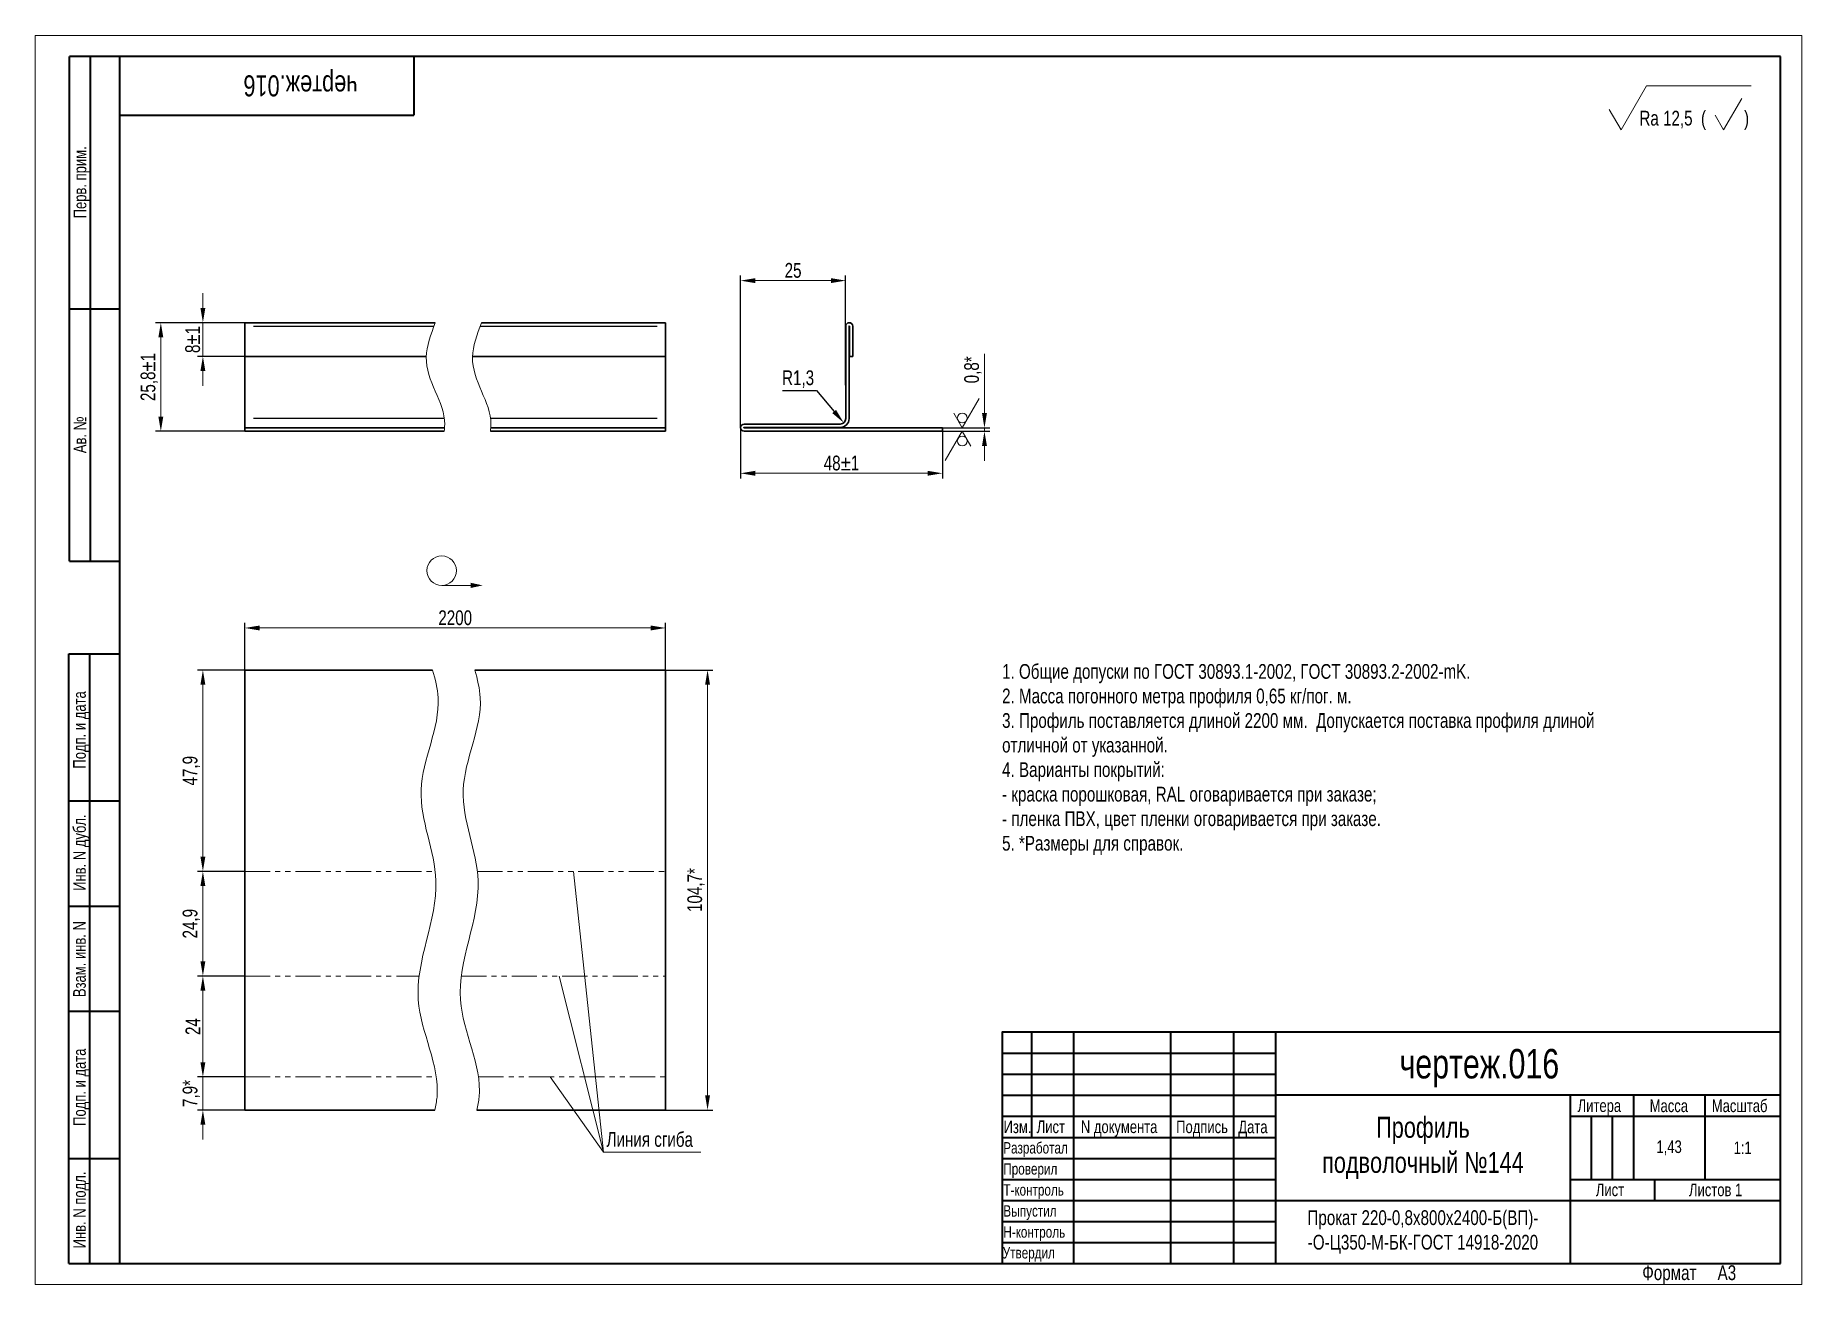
# Model space of a CAD drawing. Header units: millimetres. Extents: x 4819 to 5239, y 2708 to 3005.
import ezdxf

# ---------------------------------------------------------------- set-up
doc = ezdxf.new("R2010")
doc.units = ezdxf.units.MM
doc.linetypes.add('LT_07', pattern=[20, 10, -2, 2, -2, 2, -2])
for name, color, linetype, lineweight in [('Layer_02', 5, 'Continuous', 13), ('Layer_03', 1, 'Continuous', 15), ('Layer_05', 5, 'Continuous', 13), ('Layer_06', 7, 'Continuous', 35), ('Layer_07', 6, 'Continuous', 13), ('Layer_08', 7, 'Continuous', 40)]:
    doc.layers.add(name, color=color, linetype=linetype, lineweight=lineweight)
doc.styles.add('Style_02', font='ARIALNI_0.TTF', dxfattribs={"width": 0.9, "height": 3.5})
doc.dimstyles.new('DimStyle_03', dxfattribs={"dimtxt": 3.5, "dimasz": 2.5, "dimexe": 1.25, "dimexo": 0.625, "dimtad": 1, "dimtxsty": 'Style_02', "dimcen": 2.5, "dimazin": 3, "dimtfac": 1, "dimtmove": 0, "dimatfit": 3})
doc.dimstyles.new('DimStyle_04', dxfattribs={"dimtxt": 3.5, "dimasz": 2.5, "dimexe": 1.25, "dimexo": 0, "dimtad": 1, "dimlfac": 2, "dimtxsty": 'Style_02', "dimcen": 2.5, "dimazin": 3, "dimtfac": 1, "dimtmove": 0, "dimatfit": 3})

# ---------------------------------------------------------------- blocks, each defined once
blk = doc.blocks.new('*D42')
at = {"layer": 'Layer_03', "color": 0, "lineweight": -2, "ltscale": 0.04, "transparency": 16777216}
for p, q in [((4969.3, 2854.16), (4980.55, 2854.16)), ((4969.3, 2749.56), (4980.55, 2749.56))]:
    blk.add_line(p, q, dxfattribs=at)
at = {"layer": 'Layer_03', "color": 0, "ltscale": 0.04, "transparency": 16777216}
blk.add_line((4979.3, 2850.66), (4979.3, 2753.06), dxfattribs=at)
for points in [[(4978.72, 2850.66), (4979.89, 2850.66), (4979.3, 2854.16)], [(4978.72, 2753.06), (4979.89, 2753.06), (4979.3, 2749.56)]]:
    blk.add_solid(points, dxfattribs=at)
at = {"layer": 'Layer_03', "color": 0, "ltscale": 0.04, "transparency": 16777216, "insert": (4976.57, 2801.86), "char_height": 3.5, "attachment_point": 5, "rotation": 90, "style": 'Style_02'}
blk.add_mtext('104,7*', dxfattribs=at)
blk = doc.blocks.new('*D43')
at = {"layer": 'Layer_03', "color": 0, "lineweight": -2, "ltscale": 0.04, "transparency": 16777216}
for p, q in [((4869.3, 2854.16), (4858.05, 2854.16)), ((4869.3, 2806.3), (4858.05, 2806.3))]:
    blk.add_line(p, q, dxfattribs=at)
at = {"layer": 'Layer_03', "color": 0, "ltscale": 0.04, "transparency": 16777216}
blk.add_line((4859.3, 2850.66), (4859.3, 2809.8), dxfattribs=at)
for points in [[(4858.72, 2850.66), (4859.89, 2850.66), (4859.3, 2854.16)], [(4858.72, 2809.8), (4859.89, 2809.8), (4859.3, 2806.3)]]:
    blk.add_solid(points, dxfattribs=at)
at = {"layer": 'Layer_03', "color": 0, "ltscale": 0.04, "transparency": 16777216, "insert": (4856.57, 2830.23), "char_height": 3.5, "attachment_point": 5, "rotation": 90, "style": 'Style_02'}
blk.add_mtext('47,9', dxfattribs=at)
blk = doc.blocks.new('*D44')
at = {"layer": 'Layer_03', "color": 0, "lineweight": -2, "ltscale": 0.04, "transparency": 16777216}
for p, q in [((4869.3, 2806.3), (4858.05, 2806.3)), ((4869.3, 2781.41), (4858.05, 2781.41))]:
    blk.add_line(p, q, dxfattribs=at)
at = {"layer": 'Layer_03', "color": 0, "ltscale": 0.04, "transparency": 16777216}
blk.add_line((4859.3, 2802.8), (4859.3, 2784.91), dxfattribs=at)
for points in [[(4858.72, 2802.8), (4859.89, 2802.8), (4859.3, 2806.3)], [(4858.72, 2784.91), (4859.89, 2784.91), (4859.3, 2781.41)]]:
    blk.add_solid(points, dxfattribs=at)
at = {"layer": 'Layer_03', "color": 0, "ltscale": 0.04, "transparency": 16777216, "insert": (4856.57, 2793.86), "char_height": 3.5, "attachment_point": 5, "rotation": 90, "style": 'Style_02'}
blk.add_mtext('24,9', dxfattribs=at)
blk = doc.blocks.new('*D45')
at = {"layer": 'Layer_03', "color": 0, "lineweight": -2, "ltscale": 0.04, "transparency": 16777216}
for p, q in [((4869.3, 2781.41), (4858.05, 2781.41)), ((4869.3, 2757.42), (4858.05, 2757.42))]:
    blk.add_line(p, q, dxfattribs=at)
at = {"layer": 'Layer_03', "color": 0, "ltscale": 0.04, "transparency": 16777216}
blk.add_line((4859.3, 2777.91), (4859.3, 2760.92), dxfattribs=at)
for points in [[(4858.72, 2777.91), (4859.89, 2777.91), (4859.3, 2781.41)], [(4858.72, 2760.92), (4859.89, 2760.92), (4859.3, 2757.42)]]:
    blk.add_solid(points, dxfattribs=at)
at = {"layer": 'Layer_03', "color": 0, "ltscale": 0.04, "transparency": 16777216, "insert": (4856.92, 2769.41), "char_height": 3.5, "attachment_point": 5, "rotation": 90, "style": 'Style_02'}
blk.add_mtext('24', dxfattribs=at)
blk = doc.blocks.new('*D46')
at = {"layer": 'Defpoints', "color": 0, "ltscale": 0.04, "transparency": 16777216}
for p in [(4869.3, 2757.42), (4859.3, 2749.56), (4869.3, 2749.56)]:
    blk.add_point(p, dxfattribs=at)
at = {"layer": 'Layer_03', "color": 0, "ltscale": 0.04, "transparency": 16777216}
for p, q in [((4859.3, 2760.92), (4859.3, 2764.42)), ((4859.3, 2757.42), (4859.3, 2749.56)), ((4859.3, 2746.06), (4859.3, 2742.56))]:
    blk.add_line(p, q, dxfattribs=at)
at = {"layer": 'Layer_03', "color": 0, "lineweight": -2, "ltscale": 0.04, "transparency": 16777216}
for p, q in [((4869.3, 2757.42), (4858.05, 2757.42)), ((4869.3, 2749.56), (4858.05, 2749.56))]:
    blk.add_line(p, q, dxfattribs=at)
at = {"layer": 'Layer_03', "color": 0, "ltscale": 0.04, "transparency": 16777216}
for points in [[(4858.72, 2760.92), (4859.89, 2760.92), (4859.3, 2757.42)], [(4858.72, 2746.06), (4859.89, 2746.06), (4859.3, 2749.56)]]:
    blk.add_solid(points, dxfattribs=at)
at = {"layer": 'Layer_03', "color": 0, "ltscale": 0.04, "transparency": 16777216, "insert": (4856.57, 2753.49), "char_height": 3.5, "attachment_point": 5, "rotation": 90, "style": 'Style_02'}
blk.add_mtext('7,9*', dxfattribs=at)
blk = doc.blocks.new('*D47')
at = {"layer": 'Layer_03', "color": 0, "lineweight": -2, "ltscale": 0.04, "transparency": 16777216}
for p, q in [((4869.3, 2936.73), (4848.05, 2936.73)), ((4869.3, 2910.93), (4848.05, 2910.93))]:
    blk.add_line(p, q, dxfattribs=at)
at = {"layer": 'Layer_03', "color": 0, "ltscale": 0.04, "transparency": 16777216}
blk.add_line((4849.3, 2933.23), (4849.3, 2914.43), dxfattribs=at)
for points in [[(4848.72, 2933.23), (4849.89, 2933.23), (4849.3, 2936.73)], [(4848.72, 2914.43), (4849.89, 2914.43), (4849.3, 2910.93)]]:
    blk.add_solid(points, dxfattribs=at)
at = {"layer": 'Layer_03', "color": 0, "ltscale": 0.04, "transparency": 16777216, "insert": (4846.57, 2923.83), "char_height": 3.5, "attachment_point": 5, "rotation": 90, "style": 'Style_02'}
blk.add_mtext('25,8%%P1', dxfattribs=at)
blk = doc.blocks.new('*D40')
at = {"layer": 'Layer_03', "color": 0, "lineweight": -2, "ltscale": 0.04, "transparency": 16777216}
for p, q in [((4869.3, 2854.16), (4869.3, 2865.41)), ((4969.3, 2854.16), (4969.3, 2865.41))]:
    blk.add_line(p, q, dxfattribs=at)
at = {"layer": 'Layer_03', "color": 0, "ltscale": 0.04, "transparency": 16777216}
blk.add_line((4872.8, 2864.16), (4965.8, 2864.16), dxfattribs=at)
for points in [[(4872.8, 2864.74), (4872.8, 2863.57), (4869.3, 2864.16)], [(4965.8, 2864.74), (4965.8, 2863.57), (4969.3, 2864.16)]]:
    blk.add_solid(points, dxfattribs=at)
at = {"layer": 'Layer_03', "color": 0, "ltscale": 0.04, "transparency": 16777216, "insert": (4919.3, 2866.57), "char_height": 3.5, "attachment_point": 5, "style": 'Style_02'}
blk.add_mtext('2200', dxfattribs=at)
blk = doc.blocks.new('*D48')
at = {"layer": 'Layer_03', "color": 0, "lineweight": -2, "ltscale": 0.04, "transparency": 16777216}
for p, q in [((4987.14, 2911.78), (4987.14, 2899.68)), ((5035.14, 2910.93), (5035.14, 2899.68))]:
    blk.add_line(p, q, dxfattribs=at)
at = {"layer": 'Layer_03', "color": 0, "ltscale": 0.04, "transparency": 16777216}
blk.add_line((4990.64, 2900.93), (5031.64, 2900.93), dxfattribs=at)
for points in [[(4990.64, 2901.52), (4990.64, 2900.35), (4987.14, 2900.93)], [(5031.64, 2901.52), (5031.64, 2900.35), (5035.14, 2900.93)]]:
    blk.add_solid(points, dxfattribs=at)
at = {"layer": 'Layer_03', "color": 0, "ltscale": 0.04, "transparency": 16777216, "insert": (5011.14, 2903.35), "char_height": 3.5, "attachment_point": 5, "style": 'Style_02'}
blk.add_mtext('48%%P1', dxfattribs=at)
blk = doc.blocks.new('*D49')
at = {"layer": 'Layer_03', "color": 0, "lineweight": -2, "ltscale": 0.04, "transparency": 16777216}
for p, q in [((4987.14, 2911.78), (4987.14, 2947.98)), ((5012.14, 2921.88), (5012.14, 2947.98))]:
    blk.add_line(p, q, dxfattribs=at)
at = {"layer": 'Layer_03', "color": 0, "ltscale": 0.04, "transparency": 16777216}
blk.add_line((4990.64, 2946.73), (5008.64, 2946.73), dxfattribs=at)
for points in [[(4990.64, 2947.32), (4990.64, 2946.15), (4987.14, 2946.73)], [(5008.64, 2947.32), (5008.64, 2946.15), (5012.14, 2946.73)]]:
    blk.add_solid(points, dxfattribs=at)
at = {"layer": 'Layer_03', "color": 0, "ltscale": 0.04, "transparency": 16777216, "insert": (4999.64, 2949.15), "char_height": 3.5, "attachment_point": 5, "style": 'Style_02'}
blk.add_mtext('25', dxfattribs=at)
blk = doc.blocks.new('*D41')
at = {"layer": 'Layer_03', "color": 0, "ltscale": 0.04, "transparency": 16777216}
for p, q in [((5045.14, 2915.23), (5045.14, 2929.32)), ((5045.14, 2910.93), (5045.14, 2911.73)), ((5045.14, 2907.43), (5045.14, 2903.93))]:
    blk.add_line(p, q, dxfattribs=at)
at = {"layer": 'Layer_03', "color": 0, "lineweight": -2, "ltscale": 0.04, "transparency": 16777216}
for p, q in [((5035.14, 2911.73), (5046.39, 2911.73)), ((5035.14, 2910.93), (5046.39, 2910.93))]:
    blk.add_line(p, q, dxfattribs=at)
at = {"layer": 'Layer_03', "color": 0, "ltscale": 0.04, "transparency": 16777216}
for points in [[(5044.56, 2915.23), (5045.73, 2915.23), (5045.14, 2911.73)], [(5044.56, 2907.43), (5045.73, 2907.43), (5045.14, 2910.93)]]:
    blk.add_solid(points, dxfattribs=at)
at = {"layer": 'Layer_03', "color": 0, "ltscale": 0.04, "transparency": 16777216, "insert": (5042.41, 2925.53), "char_height": 3.5, "attachment_point": 5, "rotation": 90, "style": 'Style_02'}
blk.add_mtext('0,8*', dxfattribs=at)
blk = doc.blocks.new('*D50')
at = {"layer": 'Layer_03', "color": 0, "ltscale": 0.04, "transparency": 16777216}
for p, q in [((4859.3, 2940.23), (4859.3, 2943.73)), ((4859.3, 2928.73), (4859.3, 2936.73)), ((4859.3, 2925.23), (4859.3, 2921.73))]:
    blk.add_line(p, q, dxfattribs=at)
at = {"layer": 'Layer_03', "color": 0, "lineweight": -2, "ltscale": 0.04, "transparency": 16777216}
for p, q in [((4869.3, 2936.73), (4858.05, 2936.73)), ((4869.3, 2928.73), (4858.05, 2928.73))]:
    blk.add_line(p, q, dxfattribs=at)
at = {"layer": 'Layer_03', "color": 0, "ltscale": 0.04, "transparency": 16777216}
for points in [[(4858.72, 2940.23), (4859.89, 2940.23), (4859.3, 2936.73)], [(4858.72, 2925.23), (4859.89, 2925.23), (4859.3, 2928.73)]]:
    blk.add_solid(points, dxfattribs=at)
at = {"layer": 'Layer_03', "color": 0, "ltscale": 0.04, "transparency": 16777216, "insert": (4856.89, 2932.73), "char_height": 3.5, "attachment_point": 5, "rotation": 90, "style": 'Style_02'}
blk.add_mtext('8%%P1', dxfattribs=at)
blk = doc.blocks.new('*D68')
at = {"layer": 'Layer_03', "color": 0, "lineweight": -2, "ltscale": 0.04, "transparency": 16777216}
for p, q in [((4997.11, 2920.59), (5005.18, 2920.59)), ((5005.18, 2920.59), (5009.42, 2915.61))]:
    blk.add_line(p, q, dxfattribs=at)
at = {"layer": 'Layer_03', "color": 0, "ltscale": 0.04, "transparency": 16777216}
blk.add_solid([(5009.86, 2915.99), (5008.97, 2915.23), (5011.69, 2912.94)], dxfattribs=at)
at = {"layer": 'Layer_03', "color": 0, "ltscale": 0.04, "transparency": 16777216, "insert": (5000.83, 2923.32), "char_height": 3.5, "attachment_point": 5, "style": 'Style_02'}
blk.add_mtext('R1,3', dxfattribs=at)

msp = doc.modelspace()

# ---------------------------------------------------------------- linework, layer by layer
at = {"layer": 'Layer_05', "linetype": 'LT_07', "ltscale": 0.6}
for p, q in [((4869.302, 2806.301), (4914.538, 2806.301)), ((4924.555, 2806.301), (4969.302, 2806.301)), ((4869.302, 2781.409), (4910.725, 2781.409)), ((4920.743, 2781.409), (4969.302, 2781.409)), ((4869.302, 2757.417), (4914.804, 2757.417)), ((4924.821, 2757.417), (4969.302, 2757.417))]:
    msp.add_line(p, q, dxfattribs=at)
at = {"layer": 'Layer_06', "lineweight": 13, "ltscale": 0.303109}
msp.add_line((5196.529, 2982.546), (5202.591, 2993.046), dxfattribs=at)
at = {"layer": 'Layer_06', "lineweight": 13}
msp.add_line((5202.591, 2993.046), (5227.46, 2993.046), dxfattribs=at)
at = {"layer": 'Layer_06', "lineweight": 13, "ltscale": 0.141451}
msp.add_line((5196.529, 2982.546), (5193.7, 2987.446), dxfattribs=at)
at = {"layer": 'Layer_06', "lineweight": 13, "ltscale": 0.216506}
msp.add_line((5220.894, 2982.546), (5225.224, 2990.046), dxfattribs=at)
at = {"layer": 'Layer_06', "lineweight": 13, "ltscale": 0.101036}
msp.add_line((5220.894, 2982.546), (5218.873, 2986.046), dxfattribs=at)
at = {"layer": 'Layer_06', "linetype": 'Continuous'}
for p, q in [((4869.302, 2935.883), (4869.302, 2936.733)), ((4914.536, 2936.733), (4869.302, 2936.733)), ((4869.302, 2928.733), (4869.302, 2935.883)), ((4969.302, 2936.733), (4925.531, 2936.733)), ((4969.302, 2936.733), (4969.302, 2910.933)), ((5012.144, 2935.883), (5012.144, 2913.933)), ((5012.944, 2935.883), (5012.944, 2913.933)), ((5013.044, 2928.733), (5013.044, 2935.883)), ((5013.844, 2928.733), (5013.844, 2935.883)), ((4869.302, 2928.733), (4869.302, 2913.933)), ((4912.428, 2928.733), (4869.302, 2928.733)), ((4969.302, 2928.733), (4923.423, 2928.733)), ((5013.044, 2928.733), (5013.844, 2928.733)), ((4869.302, 2911.833), (4869.302, 2913.933)), ((4869.302, 2911.833), (4869.302, 2911.733)), ((4869.302, 2910.933), (4869.302, 2911.733)), ((4869.302, 2911.733), (4916.76, 2911.733)), ((4869.302, 2910.933), (4916.661, 2910.933)), ((4927.655, 2910.933), (4969.302, 2910.933)), ((4927.755, 2911.733), (4969.302, 2911.733)), ((5010.844, 2912.633), (4987.994, 2912.633)), ((5010.844, 2911.833), (4987.994, 2911.833)), ((4987.994, 2911.733), (5035.144, 2911.733)), ((4987.994, 2910.933), (5035.144, 2910.933)), ((5035.144, 2910.933), (5035.144, 2911.733)), ((4869.302, 2854.158), (4869.302, 2749.56)), ((4913.922, 2854.158), (4869.302, 2854.158)), ((4969.302, 2854.158), (4923.94, 2854.158)), ((4969.302, 2854.158), (4969.302, 2749.56)), ((4869.302, 2749.56), (4914.432, 2749.56)), ((4924.449, 2749.56), (4969.302, 2749.56))]:
    msp.add_line(p, q, dxfattribs=at)
at = {"layer": 'Layer_06', "linetype": 'Continuous', "lineweight": 25}
for p, q in [((4871.302, 2935.883), (4914.23, 2935.883)), ((4925.225, 2935.883), (4967.302, 2935.883)), ((4916.717, 2913.933), (4871.302, 2913.933)), ((4967.302, 2913.933), (4927.712, 2913.933))]:
    msp.add_line(p, q, dxfattribs=at)
at = {"layer": 'Layer_06', "linetype": 'Continuous'}
for centre, radius, start, end in [((5012.994, 2935.883), 0.85, 0, 180), ((5012.994, 2935.883), 0.05, 0, 180), ((4987.994, 2911.783), 0.85, 90, 270), ((4987.994, 2911.783), 0.05, 90, 270), ((5010.844, 2913.933), 1.3, 270, 0), ((5010.844, 2913.933), 2.1, 270, 0)]:
    msp.add_arc(centre, radius, start, end, dxfattribs=at)
at = {"layer": 'Layer_07'}
for p, q in [((4819.46, 3005.046), (4819.46, 2708.046)), ((5239.46, 3005.046), (4819.46, 3005.046)), ((5239.46, 2708.046), (5239.46, 3005.046)), ((5039.866, 2911.733), (5037.825, 2915.233)), ((5039.866, 2911.733), (5043.864, 2918.733)), ((5039.866, 2910.933), (5035.805, 2903.97)), ((5039.866, 2910.933), (5041.876, 2907.415)), ((4916.093, 2874.291), (4922.996, 2874.284)), ((4947.44, 2806.301), (4954.546, 2739.56)), ((4943.994, 2781.409), (4954.546, 2739.56)), ((4941.906, 2757.417), (4954.546, 2739.56)), ((4954.546, 2739.56), (4977.714, 2739.56)), ((4819.46, 2708.046), (5239.46, 2708.046))]:
    msp.add_line(p, q, dxfattribs=at)
for centre, radius in [((5039.856, 2914.067), 1.166), ((5039.856, 2908.6), 1.166), ((4916.093, 2877.796), 3.505)]:
    msp.add_circle(centre, radius, dxfattribs=at)
for points, knots in [([(4914.536, 2936.733), (4913.515, 2933.897), (4910.212, 2925.01), (4917.298, 2917.486), (4916.747, 2911.481), (4916.661, 2910.933)], [1.5503296, 1.5503296, 1.5503296, 1.5503296, 2, 3, 3.0994944, 3.0994944, 3.0994944, 3.0994944]), ([(4925.531, 2936.733), (4924.51, 2933.897), (4921.207, 2925.01), (4928.293, 2917.486), (4927.742, 2911.481), (4927.655, 2910.933)], [1.5503296, 1.5503296, 1.5503296, 1.5503296, 2, 3, 3.0994944, 3.0994944, 3.0994944, 3.0994944]), ([(4913.922, 2854.158), (4914.571, 2851.965), (4916.922, 2842.537), (4907.333, 2825.772), (4919.071, 2801.843), (4905.522, 2777.387), (4916.284, 2759.226), (4914.687, 2750.59), (4914.432, 2749.56)], [27.7847604, 27.7847604, 27.7847604, 27.7847604, 34.5487925, 56.8438061, 78.7419144, 107.3584186, 130.8553134, 134.0440807, 134.0440807, 134.0440807, 134.0440807]), ([(4923.94, 2854.158), (4924.588, 2851.965), (4926.94, 2842.537), (4917.351, 2825.772), (4929.089, 2801.843), (4915.54, 2777.387), (4926.301, 2759.226), (4924.704, 2750.59), (4924.449, 2749.56)], [27.7847604, 27.7847604, 27.7847604, 27.7847604, 34.5487925, 56.8438061, 78.7419144, 107.3584186, 130.8553134, 134.0440807, 134.0440807, 134.0440807, 134.0440807])]:
    msp.add_open_spline(points, degree=3, knots=knots, dxfattribs=at)
msp.add_solid([(4922.997, 2873.668), (4925.818, 2874.28), (4922.996, 2874.899)], dxfattribs=at)
at = {"layer": 'Layer_08', "linetype": 'Continuous'}
for p, q in [((5234.46, 3000.046), (4827.584, 3000.046)), ((4827.584, 2880.046), (4827.584, 3000.046)), ((4832.584, 2880.046), (4832.584, 3000.046)), ((4839.46, 3000.046), (4839.46, 2713.046)), ((4909.46, 3000.046), (4909.46, 2986.046)), ((5234.46, 2713.046), (5234.46, 3000.046)), ((4839.46, 2986.046), (4909.46, 2986.046)), ((4827.584, 2940.046), (4839.46, 2940.046)), ((4827.584, 2880.046), (4839.46, 2880.046)), ((4827.46, 2713.046), (4827.46, 2858.046)), ((4827.46, 2858.046), (4839.46, 2858.046)), ((4832.46, 2713.046), (4832.46, 2858.046)), ((4827.46, 2823.046), (4839.46, 2823.046)), ((4827.46, 2798.046), (4839.46, 2798.046)), ((4827.46, 2773.046), (4839.46, 2773.046)), ((5049.337, 2763.079), (5114.38, 2763.079)), ((5049.337, 2758.076), (5114.38, 2758.076)), ((5049.337, 2753.073), (5114.38, 2753.073)), ((5189.43, 2748.07), (5189.43, 2733.06)), ((5194.434, 2748.07), (5194.434, 2733.06)), ((4827.46, 2738.046), (4839.46, 2738.046)), ((5049.337, 2738.063), (5114.38, 2738.063)), ((5049.337, 2733.059), (5114.38, 2733.059)), ((5049.337, 2728.056), (5114.38, 2728.056)), ((5049.337, 2723.053), (5114.38, 2723.053)), ((5049.337, 2718.049), (5114.38, 2718.049)), ((4827.46, 2713.046), (4839.46, 2713.046)), ((4839.46, 2713.046), (5234.46, 2713.046))]:
    msp.add_line(p, q, dxfattribs=at)
for points in [[(5234.46, 2768.083), (5049.337, 2768.083), (5049.337, 2713.046)], [(5056.342, 2768.083), (5056.342, 2743.066)], [(5066.348, 2768.083), (5066.348, 2713.046)], [(5089.364, 2768.083), (5089.364, 2713.046)], [(5104.374, 2768.083), (5104.374, 2713.046)], [(5114.38, 2768.083), (5114.38, 2713.046)], [(5234.46, 2753.073), (5114.38, 2753.073)], [(5184.427, 2753.073), (5184.427, 2713.046)], [(5199.437, 2753.073), (5199.437, 2733.06)], [(5216.448, 2753.073), (5216.448, 2733.06)], [(5216.448, 2753.073), (5216.448, 2733.06)], [(5049.337, 2748.07), (5114.38, 2748.07)], [(5184.427, 2748.07), (5234.46, 2748.07)], [(5049.337, 2743.066), (5114.38, 2743.066)], [(5184.427, 2733.06), (5234.46, 2733.06)], [(5204.44, 2733.06), (5204.44, 2728.056)], [(5114.38, 2728.056), (5234.46, 2728.056)]]:
    msp.add_lwpolyline(points, dxfattribs=at)

# ---------------------------------------------------------------- texts
at = {"layer": 'Layer_02', "linetype": 'Continuous', "style": 'Style_02', "width": 0.9}
msp.add_text('чертеж.016', height=5, rotation=180, dxfattribs=at).set_placement((4896.077, 2995.547))
for s, height, p in [('Rа 12,5  (         )', 3.5, (5200.882, 2983.606)), ('чертеж.016', 7, (5143.828, 2757.074)), ('Изм.', 3, (5049.688, 2744.07)), ('Лист', 3, (5057.569, 2744.081)), ('N документа', 3, (5068.066, 2744.088)), ('Подпись', 3, (5090.717, 2744.065)), ('Дата', 3, (5105.509, 2744.059)), ('Разработал', 2.7, (5049.602, 2739.224)), ('1:1', 3, (5223.27, 2739.076)), ('Проверил', 2.7, (5049.615, 2734.22)), ('Т-контроль', 2.7, (5049.647, 2729.222)), ('Выпустил', 2.7, (5049.623, 2724.229)), ('Н-контроль', 2.7, (5049.647, 2719.216)), ('Утвердил', 2.7, (5049.475, 2714.269))]:
    msp.add_text(s, height=height, dxfattribs=at).set_placement(p)
at = {"layer": 'Layer_02', "linetype": 'Continuous', "lineweight": 25, "style": 'Style_02', "width": 0.9}
for s, p in [('Перв. прим.', (4831.583, 2961.522)), ('Ав. №', (4831.584, 2905.709)), ('Подп. и дата', (4831.456, 2830.725)), ('Инв. N дубл.', (4831.463, 2801.666)), ('Взам. инв. N', (4831.454, 2776.405)), ('Подп. и дата', (4831.46, 2745.781)), ('Инв. N подл.', (4831.458, 2716.672))]:
    msp.add_text(s, height=3, rotation=90, dxfattribs=at).set_placement(p)
for s, p in [('Литера', (5186.197, 2749.102)), ('Масса', (5203.325, 2749.072)), ('Масштаб', (5218.093, 2749.074)), ('Лист ', (5190.514, 2729.088)), ('Листов 1', (5212.674, 2729.083))]:
    msp.add_text(s, height=3, dxfattribs=at).set_placement(p)
at = {"layer": 'Layer_02', "ltscale": 0.04, "style": 'Style_02', "width": 0.9}
msp.add_text('Линия сгиба', height=3.5, dxfattribs=at).set_placement((4955.271, 2740.824))
at = {"layer": 'Layer_02', "insert": (5049.337, 2855.577), "char_height": 3.5, "attachment_point": 1, "style": 'Style_02'}
msp.add_mtext_dynamic_manual_height_columns('1. Общие допуски по ГОСТ 30893.1-2002, ГОСТ 30893.2-2002-mK.\\P2. Масса погонного метра профиля 0,65 кг/пог. м.   \\P\\pxb0.25,ql;3. Профиль поставляется длиной 2200 мм.  Допускается поставка профиля длиной отличной от указанной.\\P4. Варианты покрытий: \\P\\pq*;- краска порошковая, RAL оговаривается при заказе;\\P- пленка ПВХ, цвет пленки оговаривается при заказе.\\P\\pql;5. *Размеры для справок.', width=149.61439, gutter_width=70, heights=[66.329], dxfattribs=at)
at = {"layer": 'Layer_02', "linetype": 'Continuous', "attachment_point": 5, "style": 'Style_02'}
for s, insert, char_height, width in [('\\pxqc,t45,48;Профиль \\P\\pq*,tz;подволочный №144', (5149.404, 2740.564), 5, 70.04667), ('1,43', (5207.943, 2740.564), 3, 17.01133), ('Прокат 220-0,8х800х2400-Б(ВП)-\\P-О-Ц350-М-БК-ГОСТ 14918-2020', (5149.404, 2720.551), 3.5, 70.04667)]:
    msp.add_mtext(s, dxfattribs=dict(at, insert=insert, char_height=char_height, width=width))
at = {"layer": 'Layer_02', "linetype": 'Continuous', "lineweight": 25, "insert": (5201.558, 2712.639), "char_height": 3.5, "width": 32.95146, "attachment_point": 1, "style": 'Style_02'}
msp.add_mtext('Формат     А3', dxfattribs=at)

# ---------------------------------------------------------------- dimensions: what is measured, and where the dimension line sits
at = {"layer": 'Layer_03', "ltscale": 0.04}
dim = msp.add_linear_dim(base=(5012.144, 2946.733), p1=(4987.144, 2911.783), p2=(5012.144, 2921.882), dimstyle='DimStyle_04', override={"dimasz": 3.5, "dimdec": 1, "dimlfac": 1, "dimlwd": -1}, dxfattribs=at)
dim.commit()
dim.dimension.update_dxf_attribs({"geometry": '*D49', "text_midpoint": (4999.644, 2946.733), "dimtype": 160})
for base, p1, p2, text, picture, middle in [((4859.302, 2936.733), (4869.302, 2928.733), (4869.302, 2936.733), '<>%%P1', '*D50', (4856.89, 2932.733)), ((4979.302, 2749.56), (4969.302, 2854.158), (4969.302, 2749.56), '104,7*', '*D42', (4976.567, 2801.859))]:
    dim = msp.add_linear_dim(base=base, p1=p1, p2=p2, angle=90, text=text, dimstyle='DimStyle_04', override={"dimasz": 3.5, "dimdec": 1, "dimlfac": 1, "dimlwd": -1}, dxfattribs=at)
    dim.commit()
    dim.dimension.update_dxf_attribs({"geometry": picture, "text_midpoint": middle})
for base, p1, p2, text, picture, middle in [((4849.302, 2910.933), (4869.302, 2936.733), (4869.302, 2910.933), '<>%%P1', '*D47', (4849.302, 2923.833)), ((5045.144, 2910.933), (5035.144, 2911.733), (5035.144, 2910.933), '<>*', '*D41', (5045.144, 2925.528)), ((4859.302, 2749.56), (4869.302, 2757.417), (4869.302, 2749.56), '<>*', '*D46', (4859.302, 2753.489))]:
    dim = msp.add_linear_dim(base=base, p1=p1, p2=p2, angle=90, text=text, dimstyle='DimStyle_04', override={"dimasz": 3.5, "dimdec": 1, "dimlfac": 1, "dimlwd": -1}, dxfattribs=at)
    dim.commit()
    dim.dimension.update_dxf_attribs({"geometry": picture, "text_midpoint": middle, "dimtype": 160})
dim = msp.add_radius_dim(center=(5010.844, 2913.933), mpoint=(5010.002, 2914.923), dimstyle='DimStyle_03', override={"dimasz": 3.5, "dimse1": 1}, dxfattribs=at)
dim.commit()
dim.dimension.update_dxf_attribs({"geometry": '*D68', "text_midpoint": (5000.831, 2920.588), "dimtype": 164})
for base, p1, p2, text, picture, middle in [((5035.144, 2900.933), (4987.144, 2911.783), (5035.144, 2910.933), '<>%%P1', '*D48', (5011.144, 2903.345)), ((4969.302, 2864.158), (4869.302, 2854.158), (4969.302, 2854.158), '2200', '*D40', (4919.302, 2866.57))]:
    dim = msp.add_linear_dim(base=base, p1=p1, p2=p2, text=text, dimstyle='DimStyle_04', override={"dimasz": 3.5, "dimdec": 1, "dimlfac": 1, "dimlwd": -1}, dxfattribs=at)
    dim.commit()
    dim.dimension.update_dxf_attribs({"geometry": picture, "text_midpoint": middle})
dim = msp.add_linear_dim(base=(4859.302, 2806.301), p1=(4869.302, 2854.158), p2=(4869.302, 2806.301), angle=90, dimstyle='DimStyle_04', override={"dimasz": 3.5, "dimdec": 1, "dimlfac": 1, "dimlwd": -1}, dxfattribs=at)
dim.commit()
dim.dimension.update_dxf_attribs({"geometry": '*D43', "text_midpoint": (4856.567, 2830.229)})
for base, p1, p2, picture, middle in [((4859.302, 2781.409), (4869.302, 2806.301), (4869.302, 2781.409), '*D44', (4859.302, 2793.855)), ((4859.302, 2757.417), (4869.302, 2781.409), (4869.302, 2757.417), '*D45', (4859.302, 2769.413))]:
    dim = msp.add_linear_dim(base=base, p1=p1, p2=p2, angle=90, dimstyle='DimStyle_04', override={"dimasz": 3.5, "dimdec": 1, "dimlfac": 1, "dimlwd": -1}, dxfattribs=at)
    dim.commit()
    dim.dimension.update_dxf_attribs({"geometry": picture, "text_midpoint": middle, "dimtype": 160})

doc.saveas('drawing.dxf')
